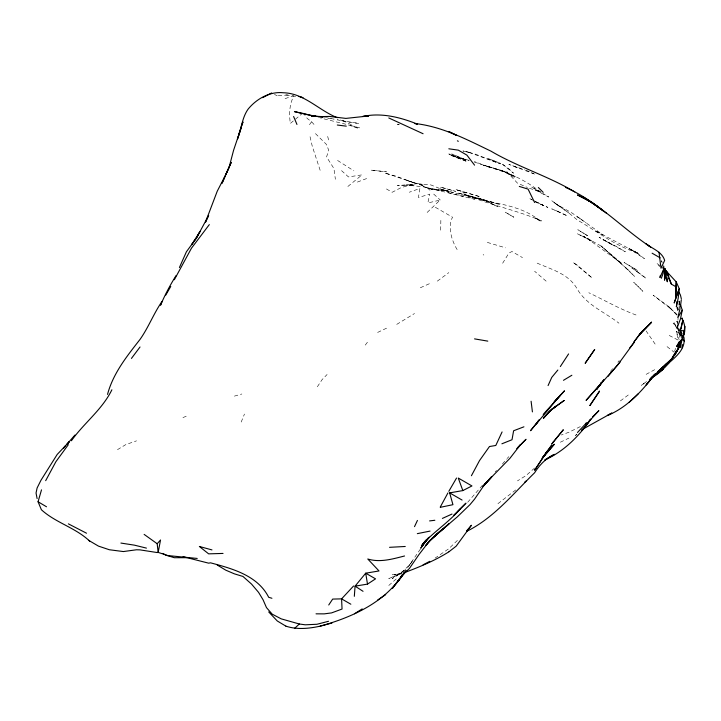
<?xml version="1.0" encoding="UTF-8"?>
<svg xmlns="http://www.w3.org/2000/svg" width="721" height="721" viewBox="0 0 721 721"><rect width="100%" height="100%" fill="white"/><g stroke="black" fill="none" stroke-linecap="round" stroke-linejoin="round"><path stroke-width="0.54" stroke-dasharray="3.6 2.7" d="M677.911 310.165L677.956 305.938M440.693 230.188L440.846 220.374M677.623 324.008L677.884 320.809M677.965 319.745L678.137 317.61M674.604 351.325L675.595 348.279M241.211 422.064L244.464 414.034M502.636 263.246L508.873 253.152L511.919 251.503L522.5 257.613M317.348 386.78L322.107 379.625L327.109 374.487M309.489 124.724L311.58 121.768L307.29 118.505L304.839 115.306M365.268 345.116L368.629 340.609M420.415 549.051L407.626 567.67L412.655 560.668L410.24 564.201L400.525 573.465L392.224 578.584L405.941 569.211L400.525 573.465L388.781 578.575L400.975 573.727L391.854 574.826L400.975 573.727M610.408 371.504L613.796 367.268M482.43 485.287L467.1 502.952M617.87 362.194L619.249 360.536M502.393 464.054L506.602 459.052M507.133 458.484L508.873 456.663M495.12 471.958L496.589 470.452M576.989 434.006L575.475 435.556L577.07 433.97M457.402 540.408L448.822 548.717L435.105 558.09M427.147 212.461L440.044 200.096L427.85 202.962L429.716 194.138L418.423 197.518L419.892 188.46L409.276 192.246M497.923 503.682L517.453 488.622M388.781 585.479L397.361 577.936M534.603 468.064L526.024 475.572L517.453 480.898M303 112.9L290.248 123.516L289.328 113.08L290.653 103.941L293.519 95.686L282.848 99.435M347.855 186.496L362.023 174.861L348.45 176.924L339.807 169.065M437.314 281.154L448.822 272.628M620.384 400.921L628.955 394.477M646.115 381.851L641.113 385.519L646.548 381.643M396.721 324.396L414.512 313.518M117.469 449.67L125.824 444.587L136.512 440.846M580.351 426.589L568.914 432.249L561.289 434.997M646.115 374.361L654.695 369.702M560.334 442.216L568.914 438.107M377.615 332.435L387.006 327.956M420.325 287.76L430.004 283.443M182.918 417.648L186.297 416.17M357.364 182.08L367.701 178.141M402.435 572.717L397.361 574.249L401.651 573.33M234.379 396.135L241.85 393.999M412.754 184.342L401.218 187.586L392.179 192.273L384.131 187.622M278.243 95.65L289.067 94.965M417.45 183.666L397.361 185.676L414.512 185.063L405.941 185.018L423.092 186.775L474.562 199.257L465.982 196.067L440.252 188.956L453.383 192.633L441.784 189.425L448.822 192.192L430.933 184.936L417.45 183.666L423.092 184.982M431.672 189.262L439.864 190.092L427.4 187.821L423.092 186.379L431.672 189.262L448.822 191.2L431.672 189.262L427.4 187.821M327.676 118.1L334.12 119.136L328.001 118.001M285.849 94.83L296.574 96.587M345.891 124.255L320.575 118.037M469.137 160.305L457.402 157.665L448.822 153.943L465.982 160.179L450.454 154.709L460.701 158.692L457.402 157.665L469.074 160.666M478.185 198.122L500.293 204.593L457.402 192.868L483.133 199.329L497.634 206.702L483.133 199.329M462.963 150.95L474.562 153.816L500.293 163.865L465.982 151.284L470.678 152.933L463.089 151.013M399.461 124.715L397.361 124.183L400.461 125.075M448.822 192.723L463.72 196.572M359.689 127.869L347.892 124.778L358.589 128.5L340.177 119.163M474.22 162.018L491.713 167.822L483.133 165.262C504.61 170.318 525.276 179.538 542.489 193.489M466.172 195.373C491.028 204.25 519.76 203.313 540.669 221.473L534.603 217.517L541.588 220.95C516.38 209.901 488.964 204.935 463.693 193.94L488.649 201.988L474.562 197.455M487.288 242.391L505.583 247.844M457.402 190.047L480.402 196.842L457.691 190.146M529.421 188.352L540.813 191.678M494.867 168.678L506.196 172.04L483.737 165.199L474.562 161.576M534.603 174.094L508.873 164.406L524.906 169.859M539.777 191.344L534.603 189.659L548.726 197.013L543.138 193.634M491.713 167.822L483.737 165.199L505.502 172.445L514.226 177.312L508.873 173.887L506.773 171.715L517.453 183.116L527.421 187.478M456.105 189.56L465.982 193.21M515.154 166.875L517.453 167.75M487.964 158.431L500.293 163.306M492.38 160.215L491.713 159.945L502.51 164.271L508.873 168.813L513.487 173.166L502.51 164.271M636.039 314.987C619.6 308.976 604.504 300.224 588.805 292.735M537.154 263.129C551.817 269.609 569.202 274.007 577.323 289.265L577.494 289.491C587.128 305.425 604.91 312.157 618.96 323.206M534.603 201.483L547.879 207.405L535.559 201.916M526.024 170.219L533.648 173.662M534.225 200.853L529.25 198.356L531.999 199.735M535.216 201.357L543.183 205.35L535.667 201.583M274.458 94.406L277.27 95.839M669.214 335.454L678.245 340.141L676.343 331.336L681.354 335.049M540.344 191.948L531.647 187.063L540.299 192.282M435.313 207.269L452.563 217.237A30.796 17.782 60 0 0 457.141 249.592M337.572 160.45L353.867 170.85M560.334 206.873L554.891 203.358L572.258 213.146L603.117 234.947L594.645 230.459L638.995 253.846L628.955 248.592L637.535 252.864C615.346 246.032 597.249 231.504 577.44 220.058L568.914 213.055L551.763 200.717L568.914 213.055M580.026 218.562L577.494 216.841L586.074 222.699M546.139 281.163L534.603 271.24M660.03 265.652L656.786 263.39L659.733 266.635M667.042 346.612L674.27 352.344M483.133 254.54L483.836 255.099M427.31 187.875L431.672 191.705M433.709 194.093L440.252 199.987M675.586 325.577L673.135 323.287L675.938 326.09M679.678 329.407L676.406 326.343L680.426 332.687L681.354 335.869M625.206 267.383L634.426 276.296L626.333 268.032M315.447 133.61L326.406 144.398L328.74 150.256L326.568 156.899L333.922 168.543L335.391 179.295M676.631 314.879L668.286 306.272L671.846 309.57L653.163 295.195L668.313 306.254L677.1 314.798M311.58 121.768L314.068 124.499M676.911 314.807L674.793 312.418L676.704 315.032M655.137 344.097L646.115 330.939M675.82 325.45L674 322.783L681.138 337.239M678.623 301.603L679.822 303.505M662.365 262.48L661.454 260.687L661.761 262.741M680.912 330.984L682.39 333.94M676.64 326.793L681.534 337.049M677.37 307.218L678.731 310.147M677.686 323.134L676.803 321.169L677.542 323.215M679.759 329.362L681.976 335.517M320.16 170.318L312.238 146.12L309.57 134.674M676.343 331.336L679.155 339.618M681.606 338.203L678.849 329.894L679.858 339.267M676.758 307.561L677.749 310.688M680.994 331.318L682.138 335.481M679.02 301.252L680.146 305.533M327.685 136.44L328.74 140.622M678.758 303.748L679.245 305.812M680.687 331.227L681.345 336.211M680.426 329.236L681.309 336.5M679.29 301.09L679.588 304.442M679.209 301.045L679.254 305.307M372.108 170.228L371.63 170.174L386.456 171.841L372.108 170.228M358.734 123.435L345.891 121.876L337.311 119.776L358.734 123.435M388.781 174.158L384.401 173.031L396.054 176.203L414.512 182.999L388.781 174.158M444.055 188.109L440.252 187.109L455.6 191.353L444.055 188.109M423.092 185.639L406.284 180.205L423.092 185.639M465.982 161.134L450.039 154.943L465.982 161.134M465.982 159.855L451.725 153.97L465.982 159.855M558.018 211.46L551.763 208.847L567.436 215.921L558.018 211.46M508.873 173.842L500.293 170.048L515.272 176.708L508.873 173.842M583.19 236.542L577.494 233.82L592.283 241.202L583.19 236.542M616.924 246.78L603.225 239.705L625.359 251.818L616.924 246.78M611.805 244.518L599.106 237.263L611.805 244.518M601.089 246.023L583.595 236.308L591.851 241.445L586.074 237.642L622.007 263.661L601.089 246.023L628.234 269.969L601.089 246.023M637.535 270.483L624.062 262.471L637.535 270.483M513.812 217.174L505.277 212.199L513.812 217.174M637.535 253.413L630.082 249.087L644.421 258.668L637.535 253.413M586.074 234.758L577.836 229.729L587.588 235.758L586.074 234.758M577.494 265.319L572.979 262.246L592.283 278.09L577.494 265.319M637.535 271.817L631.839 267.888L646.115 278.378L637.535 271.817M642.853 291.239L633.732 282.208L642.853 291.239"/><path stroke-width="1.08" d="M676.974 301.441L676.37 306.831L678.236 297.998L679.245 288.679L674.234 302.838L679.245 288.679L676.217 281.884L675.784 296.583L676.217 281.884L665.041 269.762M664.906 270.492L664.591 280.217L664.78 268.672L665.474 278.18M681.706 318.331C685.842 324.829 685.977 333.165 681.624 339.573M354.326 596.321L355.074 586.146L365.718 573.186L379.021 570.96L367.782 559C380.039 562.795 392.594 558.991 404.553 555.99M677.542 325.081L677.37 327.217L680.426 319.024L682.264 310.228L680.426 304.451M680.426 306.596L681.3 299.765M681.967 347.901L682.535 344.602M684.95 326.37L682.913 337.446L684.346 331.236L680.426 330.11L682.769 320.43L682.21 318.042M680.426 347.54L681.922 339.744L678.876 347.892L674.523 355.282L676.37 351.397M682.363 339.997L683.517 334.066M681.066 328.605L682.769 320.43M660.373 275.413L659.922 277.522L663.266 270.15M205.557 221.951L217.228 191.236L225.159 175.825L222.086 183.206L231.216 162.423L225.808 174.464L229.071 167.434L233.595 150.238L241.481 126.788L237.47 139C241.436 129.167 241.868 117.902 248.132 109.105C256.496 98.885 269.744 91.288 283.263 92.757C304.127 93.171 318.808 110.376 337.311 117.712M89.764 541.237C75.597 527.637 55.715 522.86 41.385 509.738L38.06 501.753L41.503 489.856M683.859 336.896C686.482 350.785 672.405 359.067 664.077 367.404M241.841 125.283L242.959 121.921L239.057 133.574M680.606 342.7C677.551 352.884 670.431 361.392 662.356 368.07L666.736 363.393M107.528 394.405C113.116 373.361 126.887 356.228 140.027 339.42C148.535 327.388 153.681 313.491 162.045 301.405M661.31 278.324L663.266 273.016L663.266 270.835M160.639 304.974C165.019 294.772 170.21 284.948 176.113 275.53M680.606 340.222L677.884 347.324L680.426 341.988M682.39 337.752L684.382 332.534M160.621 305.073L161.684 302.324M179.421 267.527L186.424 251.764L196.599 237.831L200.068 231.396L191.687 244.671L196.599 237.831L208.648 215.471L205.611 222.032M548.077 385.582L551.763 377.38L557.856 370.026M414.512 526.654L417.432 520.436M680.426 344.683L671.846 358.743L657.525 371.91L663.266 366.944M45.675 480.682L55.859 461.755L68.351 444.641M471.417 475.734L479.51 460.602L489.469 446.533L495.805 445.47L502.086 431.933M174.338 279.73L191.498 248.141L209.324 224.591M440.252 507.079L447.939 492.921M679.128 341.844L676.559 346.558L680.426 341.348M165.758 295.087L170.76 286.471M448.822 491.325L456.546 478.041M111.89 389.791C102.166 409.708 84.024 422.939 71.406 440.765M682.264 310.228L677.821 317.564L679.975 308.912L679.786 306.677M674.261 355.138L677.064 350.73L672.504 357.039M560.334 366.547L568.59 353.93M328.74 604.991L332.678 599.079L341.592 598.872L350.848 604.216M400.606 577.233L402.525 574.628C384.599 602.81 351.28 617.546 320.16 626.152L320.061 626.179C308.93 628.622 296.791 629.821 285.867 626.134M677.298 350.595L671.846 358.743L649.846 379.417M402.525 574.628L398.199 581.063L405.941 570.374M539.245 419.559L536.226 424.002L560.334 395.198L554.503 401.678M600.35 384.104L601.476 382.445M600.431 384.167L601.665 382.554L596.591 389.529L603.675 379.994M427.03 539.254L420.74 548.239L426.147 540.002L421.983 546.239L427.796 538.641M596.267 389.34L601.792 382.626L586.074 400.371L617.356 365.394L634.417 342.033L629.712 347.982M399.326 578.972L392.287 588.525L405.941 571.429L402.678 574.709L409.285 568.626L419.045 554.449L429.626 540.741L448.822 523.915L436.115 534.594L425.85 545.283L429.626 540.741L443.1 528.718L431.672 538.767L457.402 516.795L469.993 504.628L474.562 499.148L483.133 486.621L491.082 477.185M131.447 358.418L140.027 346.99M591.238 418.622C579.351 435.763 564.372 451.193 545.085 459.827M428.373 537.821L423.092 544.625L427.886 538.614M599.223 385.762L603.765 379.913M590.517 419.541L581.973 430.608L589.156 421.289L598.863 410.646L592.554 416.909M425.399 540.786L421.361 545.878L428.725 537.902M620.384 361.654L608.046 376.326M590.499 419.442L586.074 424.732M543.201 414.413L564.507 390.809L554.07 401.93M466.613 530.854L471.435 525.267L456.168 546.167L448.958 551.754M65.62 445.731L63.457 448.201L65.656 445.749M67.062 444.082L74.975 435.033M197.212 558.442L167.849 555.576L158.169 552.403L157.178 543.724L160.531 539.993L158.169 552.403L157.178 552.547L140.027 549.88L136.467 549.781L123.354 551.556L109.34 549.744L98.462 546.112L88.557 540.299M67.125 444.127L69.324 441.676L57.175 454.473L40.971 480.258L37.095 488L36.05 493.011L37.095 498.562M586.074 423.29L586.479 422.839L577.494 432.474M482.872 486.305L491.479 477.014M353.578 585.984L341.592 598.872L342.051 609.038L331.579 612.904L324.225 613.868L316.032 613.832M483.133 485.81L491.713 476.806M486.54 482.196L490.001 478.537M460.286 508.927C449.174 521.86 434.691 531.188 423.092 543.625L429.328 537.145M581.784 429.734L611.805 413.043L607.361 415.557C627.198 407.41 641.987 391.161 654.695 374.469L655.299 373.902L646.115 384.915L654.695 374.469L649.738 379.471M491.28 477.293L485.179 483.683L509.909 458.34L520.517 444.65L517.453 448.02L526.024 439.287L516.723 448.678M457.402 511.847L465.982 503.15L453.482 515.434M651.541 322.206L639.203 334.886L634.02 341.808L642.393 331.128L639.203 334.886L651.541 322.206L642.564 331.029L646.115 327.55M664.041 367.413L669.403 362.23C664.221 368.476 658.363 374.397 651.009 378.029M628.955 402.498L638.265 393.774M294.429 628.55L299.323 623.998L305.271 624.81L316.952 624.269L328.533 621.286M524.464 482.403L526.024 481.024M660.472 369.179L662.121 367.935M651.072 378.426L663.266 369.053L657.047 373.433M651.721 377.182L653.496 375.929M377.741 599.935L385.708 594.627M367.494 584.118L375.542 578.855L365.718 573.186L367.494 584.118L355.074 586.146L363.051 591.319M354.471 613.778L362.194 608.885M448.822 551.853C434.844 560.713 419.216 567.067 403.796 572.871M563.471 380.309L571.87 375.253M545.058 459.782L554.467 454.347C545.968 458.168 539.506 465 534.603 472.778C513.334 493.552 494.029 517.795 466.938 531.224M423.092 564.84L429.761 561.326M262.624 97.668L271.637 92.964M462.828 490.586L471.949 485.945L458.259 478.041L462.828 490.586L449.643 492.876L452.941 504.682L440.351 507.314M442.397 518.408L452.013 514.055M501.888 443.803L512.009 439.738L513.613 430.761L523.933 426.814M320.205 626.143L331.966 623.025M417.333 533.648L430.058 531.089M368.413 115.982L345.891 118.406L329.425 116.423L318.015 116.685M429.59 520.913L434.862 520.274M363.051 116.243L363.564 116.324C381.769 112.503 400.651 117.379 417.54 124.183L414.512 123.453C442.018 126.445 466.415 139.351 490.938 151.14C517.813 166.939 547.897 175.906 574.736 191.903M363.564 116.324L368.602 116.009M389.547 547.32L405.256 546.482M223.041 553.431L208.648 553.854L199.347 546.464M187.208 557.684L174.338 557.712L165.758 555.116L162.901 553.413M327.208 116.91L311.589 116.027L315.879 116.46M337.311 125.021L346.287 126.157M315.87 116.423L294.429 111.602L311.58 115.666L322.638 117.19M448.822 148.796L458.34 150.148L466.893 155.114L474.562 165.154M120.903 543.066L134.43 545.157L146.444 548.122M311.58 115.702L315.068 116.378M300.864 97.29L303 97.641L298.719 96.407M474.553 338.879L487.811 341.132M299.323 623.998L281.244 618.87L272.223 614.175L266.473 607.596L263.012 599.683L258.56 592.356L251.539 584.1L242.959 576.449L234.379 573.844L225.808 570.185L217.228 565.021M183.08 556.693L208.648 563.164L210.541 562.831C232.306 568.626 257.685 575.484 268.69 597.294L271.925 598.268M200.33 546.734L211.974 549.916M519.3 186.424L528.087 189.118L534.603 202.493M423.092 133.736L388.781 117.956M565.417 187.379C597.691 201.357 621.754 227.926 650.693 247.096L646.115 243.86C652.496 248.835 662.248 251.836 664.654 260.443L660.995 268.23L659.003 252.206M456.33 135.341L448.822 131.583L456.492 135.368M86.511 533.207L68.387 523.861M457.402 140.829L458.313 141.307M652.117 253.206L660.157 257.848M668.565 278.054L671.386 284.137L676.1 286.859M449.643 492.876L462.071 500.05M285.84 626.116L277.27 620.97L268.69 611.913M38.06 501.753L46.505 506.782M144.128 534.387L157.178 543.724M599.016 207.603L583.046 197.013L594.645 204.385L606.424 213.227M538.362 187.523L543.183 192.336M682.562 338.771L684.328 341.132M678.623 291.527L680.426 295.015L681.318 298.746M668.565 276.395L664.87 268.627L665.276 270.817M293.609 116.496L296.962 124.463M666.916 271.655L671.386 284.137M662.806 267.338L663.527 269.402M666.492 277.396L667.304 281.785L666.24 271.267M531.098 401.236L532.413 411.898M663.68 265.959L663.987 269.131M542.706 457.465L542.174 458.322L551.763 445.073L542.706 457.465M543.183 457.159L534.603 470.263L547.807 450.499L543.183 457.159L554.251 444.316L543.183 457.159M599.493 391.206L589.931 405.49L599.493 391.206M594.645 349.568L585.236 363.159L594.645 349.568M553.241 442.027L551.763 444.055L563.326 429.752L553.241 442.027M538.569 420.785L530.575 430.653L538.569 420.785M543.724 417.81L543.373 418.234L551.763 409.366L564.137 400.506L551.763 409.366L543.724 417.81L549.105 411.637L556.459 405.977L551.763 409.366L543.724 417.81M586.074 199.375L577.494 194.949L591.292 202.15L603.225 210.793L591.292 202.15L586.074 199.375"/></g></svg>
